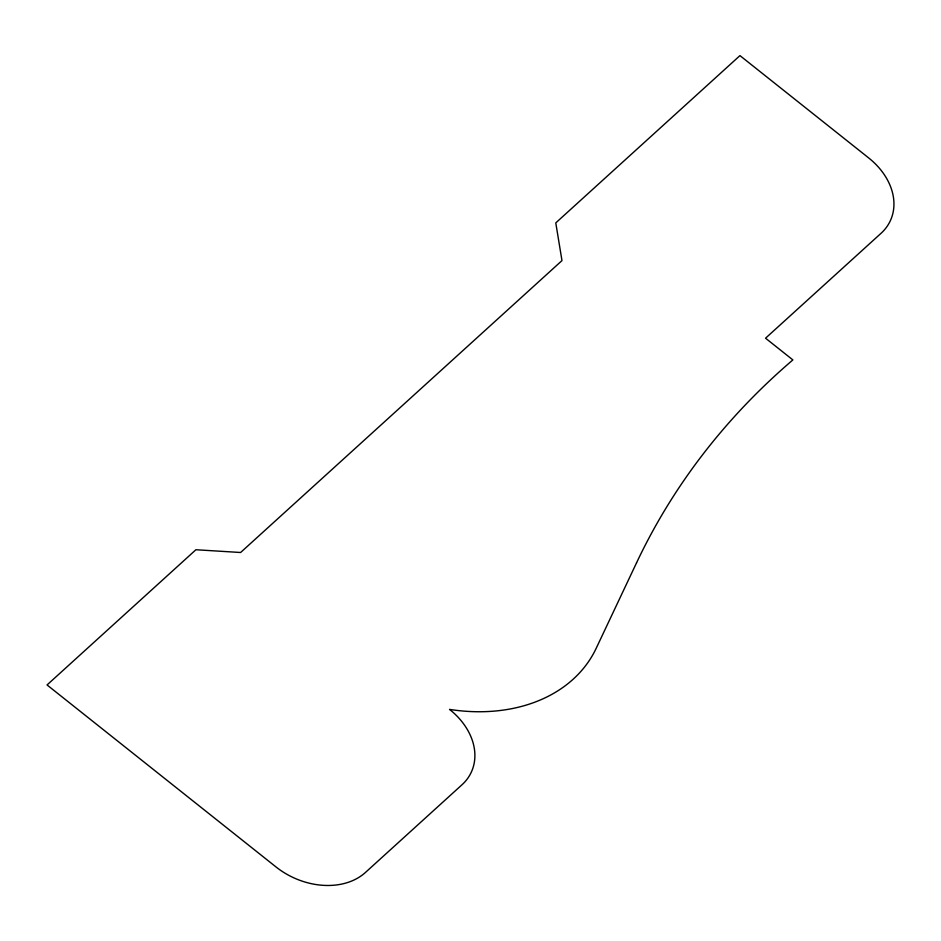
<?xml version="1.0" encoding="UTF-8"?>
<svg xmlns="http://www.w3.org/2000/svg" width="941" height="941" viewBox="0 0 941 941"><rect width="100%" height="100%" fill="white"/><g stroke="black" fill="none" stroke-linecap="round" stroke-linejoin="round"><path stroke-width="1.41" d="M636.551 562.812L596.171 648.349A165.863 125.753 24.8 0 1 449.551 709.396A66.27 50.238 24.8 0 1 461.949 784.806L365.437 872.46A66.341 50.296 24.8 0 1 276.054 866.979L47.05 684.954L195.904 549.744L240.602 552.496L561.977 260.598L555.778 222.888L739.955 55.613L868.637 157.9A66.341 50.296 24.8 0 1 881.035 233.309L765.551 338.207L792.875 359.921A1020.338 773.549 24.8 0 0 636.551 562.812"/></g></svg>
